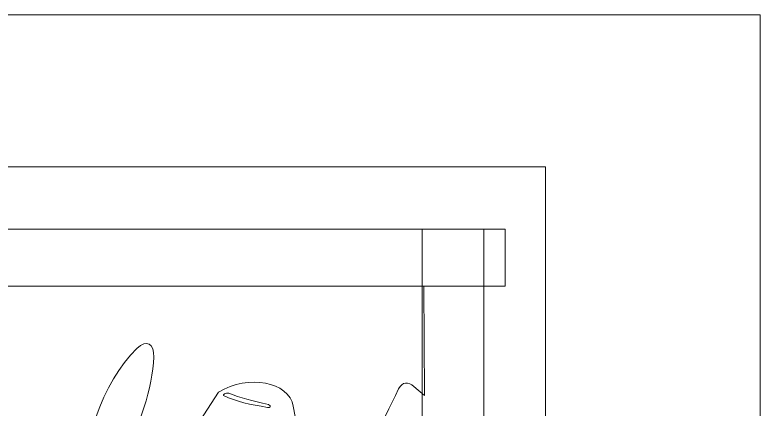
# Model space of a CAD drawing. Header units: centimetres. Extents: x -10 to 206, y -12 to 16.
# Drawn here: x 187.4 to 205.58, y 6.23 to 15.84 of the extents above; entities that cross this region are included whole.
import ezdxf

# ---------------------------------------------------------------- set-up
doc = ezdxf.new("R2010")
doc.units = ezdxf.units.CM
doc.header["$MEASUREMENT"] = 0
doc.layers.add('layer 1', color=7, linetype='Continuous', plot=False)

msp = doc.modelspace()

# ---------------------------------------------------------------- linework, layer by layer
at = {"layer": 'layer 1', "color": 240, "lineweight": 9}
msp.add_lwpolyline([(176.0331, -11.7204), (205.57842, -11.7204), (205.57842, 15.84468), (176.0331, 15.84468), (176.0331, -11.7204)], close=True, dxfattribs=at)
at = {"layer": 'layer 1', "color": 7, "lineweight": 9}
for points in [[(180.14223, -8.06344), (200.34223, -8.06344), (200.34223, 12.13656), (180.14223, 12.13656), (180.14223, -8.06344)], [(181.3413, 9.22928), (199.3593, 9.22928), (199.3593, 10.61528), (181.3413, 10.61528), (181.3413, 9.22928)], [(197.33625, -6.96712), (198.84105, -6.96712), (198.84105, 10.61528), (197.33625, 10.61528), (197.33625, -6.96712)]]:
    msp.add_lwpolyline(points, close=True, dxfattribs=at)
at = {"layer": 'layer 1', "color": 240, "lineweight": 9}
for points, knots in [([(182.8959, 9.22504), (182.8959, 9.22504), (182.8959, 5.0444), (182.8959, 5.0444), (182.8959, 5.0444), (182.8959, 5.0444), (187.7273, 3.11184), (187.7273, 3.11184), (187.7273, 3.11184), (187.7273, 3.11184), (188.1217, 3.13156), (188.1217, 3.13156), (188.1217, 3.13156), (188.14889, 3.80808), (188.61732, 4.1202), (189.0909, 4.1271), (189.0909, 4.1271), (188.99804, 5.28841), (189.52366, 6.88439), (190.36978, 7.7066), (190.36978, 7.7066), (190.61178, 7.94175), (190.79447, 7.82325), (190.78326, 7.49604), (190.78326, 7.49604), (190.75764, 6.74878), (190.45764, 5.84366), (189.91622, 4.80776), (189.91622, 4.80776), (189.91622, 4.80776), (191.39522, 5.143), (191.39522, 5.143), (191.39522, 5.143), (191.39522, 5.143), (192.3615, 6.64172), (192.3615, 6.64172), (192.3615, 6.64172), (193.09433, 7.07854), (194.07708, 6.90244), (194.18927, 6.2996), (194.18927, 6.2996), (194.18927, 6.2996), (194.45182, 4.90636), (194.45182, 4.90636), (194.45182, 4.90636), (194.45182, 4.90636), (194.98426, 5.7346), (194.98426, 5.7346), (194.98426, 5.7346), (195.07121, 5.86986), (195.20312, 5.78472), (195.1223, 5.636), (195.1223, 5.636), (195.1223, 5.636), (194.6293, 4.72888), (194.6293, 4.72888), (194.6293, 4.72888), (194.93303, 4.52832), (195.20902, 4.28612), (195.47726, 4.03226), (195.47726, 4.03226), (195.90452, 4.92838), (196.32821, 5.86621), (196.75906, 6.7206), (196.75906, 6.7206), (196.85043, 6.90181), (196.99533, 6.89687), (197.13374, 6.77976), (197.13374, 6.77976), (197.13374, 6.77976), (197.3901, 6.56284), (197.3901, 6.56284), (197.3901, 6.56284), (197.3901, 6.56284), (197.37038, 9.22504), (197.37038, 9.22504), (197.37038, 9.22504), (197.37038, 9.22504), (182.8959, 9.22504), (182.8959, 9.22504)], [0, 0, 0, 0, 0.04761905, 0.04761905, 0.04761905, 0.04761905, 0.0952381, 0.0952381, 0.0952381, 0.0952381, 0.14285714, 0.14285714, 0.14285714, 0.14285714, 0.19047619, 0.19047619, 0.19047619, 0.19047619, 0.23809524, 0.23809524, 0.23809524, 0.23809524, 0.28571429, 0.28571429, 0.28571429, 0.28571429, 0.33333333, 0.33333333, 0.33333333, 0.33333333, 0.38095238, 0.38095238, 0.38095238, 0.38095238, 0.42857143, 0.42857143, 0.42857143, 0.42857143, 0.47619048, 0.47619048, 0.47619048, 0.47619048, 0.52380952, 0.52380952, 0.52380952, 0.52380952, 0.57142857, 0.57142857, 0.57142857, 0.57142857, 0.61904762, 0.61904762, 0.61904762, 0.61904762, 0.66666667, 0.66666667, 0.66666667, 0.66666667, 0.71428571, 0.71428571, 0.71428571, 0.71428571, 0.76190476, 0.76190476, 0.76190476, 0.76190476, 0.80952381, 0.80952381, 0.80952381, 0.80952381, 0.85714286, 0.85714286, 0.85714286, 0.85714286, 0.9047619, 0.9047619, 0.9047619, 0.9047619, 1, 1, 1, 1]), ([(192.61202, 6.61412), (192.89608, 6.49975), (193.18082, 6.42857), (193.58676, 6.34028), (193.58676, 6.34028), (193.67478, 6.28704), (193.60958, 6.25661), (193.55742, 6.26856), (193.55742, 6.26856), (193.13087, 6.33984), (192.81028, 6.40587), (192.48814, 6.55544), (192.48814, 6.55544), (192.46205, 6.56849), (192.54137, 6.64021), (192.61202, 6.61412)], [0, 0, 0, 0, 0.2, 0.2, 0.2, 0.2, 0.4, 0.4, 0.4, 0.4, 0.6, 0.6, 0.6, 0.6, 1, 1, 1, 1])]:
    msp.add_open_spline(points, degree=3, knots=knots, dxfattribs=at)

doc.saveas('drawing.dxf')
